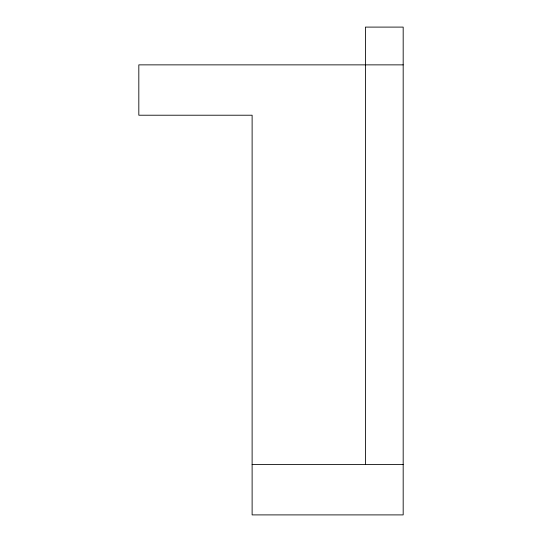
<?xml version="1.0" encoding="UTF-8"?>
<svg xmlns="http://www.w3.org/2000/svg" width="542" height="542" viewBox="0 0 542 542"><rect width="100%" height="100%" fill="white"/><g stroke="black" fill="none" stroke-linecap="round" stroke-linejoin="round"><path stroke-width="0.81" d="M403.18 64.864L138.82 64.864L138.82 115.216L252.118 115.216L252.118 514.9L403.18 514.9L403.18 27.1L365.41 27.1L365.41 464.548M252.118 464.548L403.18 464.548"/></g></svg>
